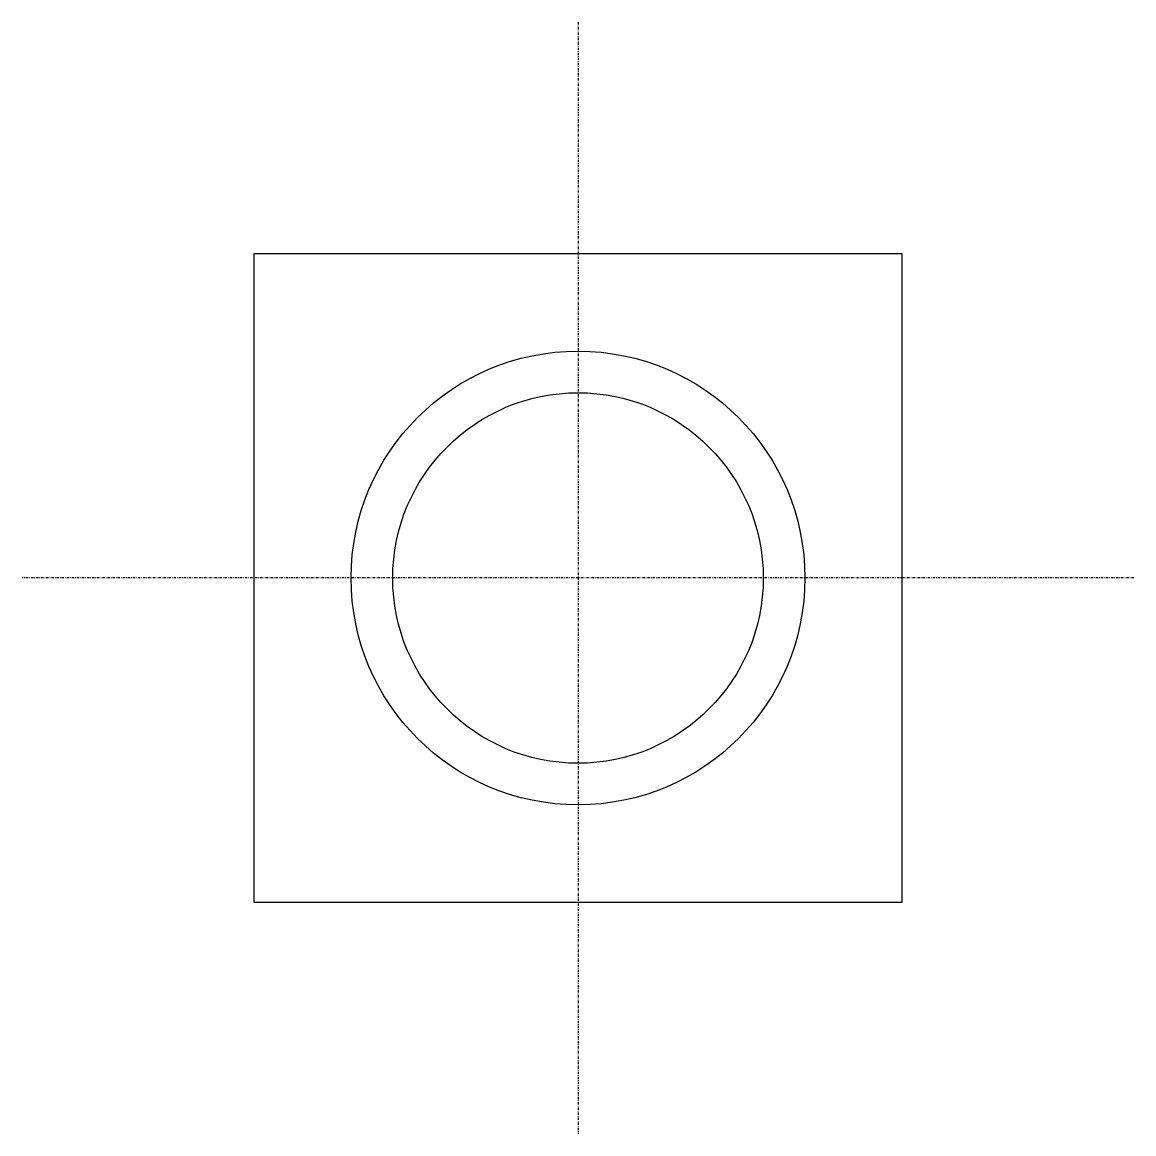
# Model space of a CAD drawing. Header units: millimetres. Extents: x -120 to 120, y -120 to 120.
import ezdxf

# ---------------------------------------------------------------- set-up
doc = ezdxf.new("R2010")
doc.units = ezdxf.units.MM
doc.linetypes.add('CENTERX2', pattern=[4, 2.5, -0.5, 0.5, -0.5])
doc.linetypes.add('DASHDOT', pattern=[1, 0.5, -0.25, 0, -0.25])
doc.layers.add('DEMİR-ÇELİK', color=3, linetype='Continuous')
doc.layers.add('EKSEN', color=253, linetype='CENTERX2')
doc.layers.add('Tampon (Kauçuk)', color=7, linetype='Continuous', true_color=0xffffd6)

msp = doc.modelspace()

# ---------------------------------------------------------------- linework, layer by layer
at = {"layer": 'DEMİR-ÇELİK'}
msp.add_lwpolyline([(-70, -70), (70, -70), (70, 70), (-70, 70)], close=True, dxfattribs=at)
at = {"layer": 'EKSEN', "linetype": 'DASHDOT'}
for p, q in [((0, 120), (0, -120)), ((120, 0), (-120, 0))]:
    msp.add_line(p, q, dxfattribs=at)
at = {"layer": 'Tampon (Kauçuk)'}
for radius in [49, 40]:
    msp.add_circle((0, 0), radius, dxfattribs=at)

doc.saveas('drawing.dxf')
